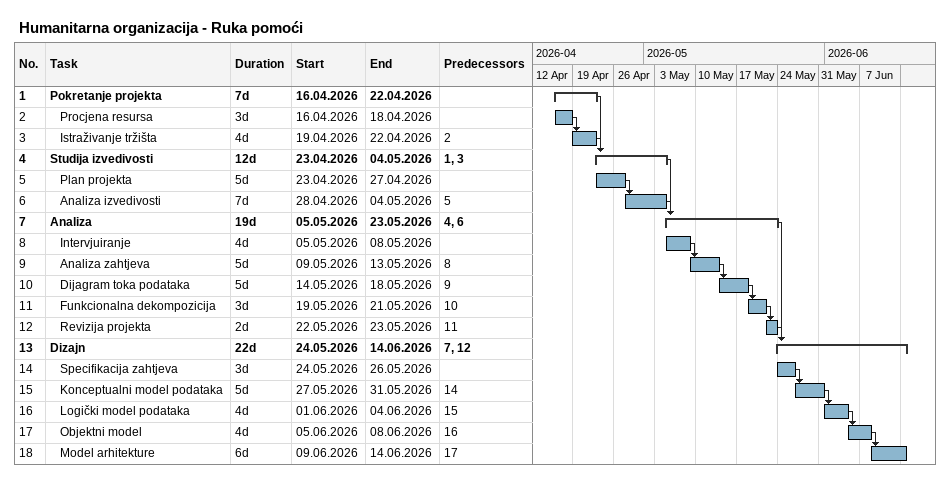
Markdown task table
Humanitarna organizacija - Ruka pomoći

| ID | Level | Task | Duration | Start | Finish | Predecessors |
|---|---|---|---|---|---|---|
| 1 | 1 | **Pokretanje projekta** | 7d | 2026-04-16 | 2026-04-22 |  |
| 2 | 2 | Procjena resursa | 3d | 2026-04-16 | 2026-04-18 |  |
| 3 | 2 | Istraživanje tržišta | 4d | 2026-04-19 | 2026-04-22 | 2 |
| 4 | 1 | **Studija izvedivosti** | 12d | 2026-04-23 | 2026-05-04 | 1, 3 |
| 5 | 2 | Plan projekta | 5d | 2026-04-23 | 2026-04-27 |  |
| 6 | 2 | Analiza izvedivosti | 7d | 2026-04-28 | 2026-05-04 | 5 |
| 7 | 1 | **Analiza** | 19d | 2026-05-05 | 2026-05-23 | 4, 6 |
| 8 | 2 | Intervjuiranje | 4d | 2026-05-05 | 2026-05-08 |  |
| 9 | 2 | Analiza zahtjeva | 5d | 2026-05-09 | 2026-05-13 | 8 |
| 10 | 2 | Dijagram toka podataka | 5d | 2026-05-14 | 2026-05-18 | 9 |
| 11 | 2 | Funkcionalna dekompozicija | 3d | 2026-05-19 | 2026-05-21 | 10 |
| 12 | 2 | Revizija projekta | 2d | 2026-05-22 | 2026-05-23 | 11 |
| 13 | 1 | **Dizajn** | 22d | 2026-05-24 | 2026-06-14 | 7, 12 |
| 14 | 2 | Specifikacija zahtjeva | 3d | 2026-05-24 | 2026-05-26 |  |
| 15 | 2 | Konceptualni model podataka | 5d | 2026-05-27 | 2026-05-31 | 14 |
| 16 | 2 | Logički model podataka | 4d | 2026-06-01 | 2026-06-04 | 15 |
| 17 | 2 | Objektni model | 4d | 2026-06-05 | 2026-06-08 | 16 |
| 18 | 2 | Model arhitekture | 6d | 2026-06-09 | 2026-06-14 | 17 |
